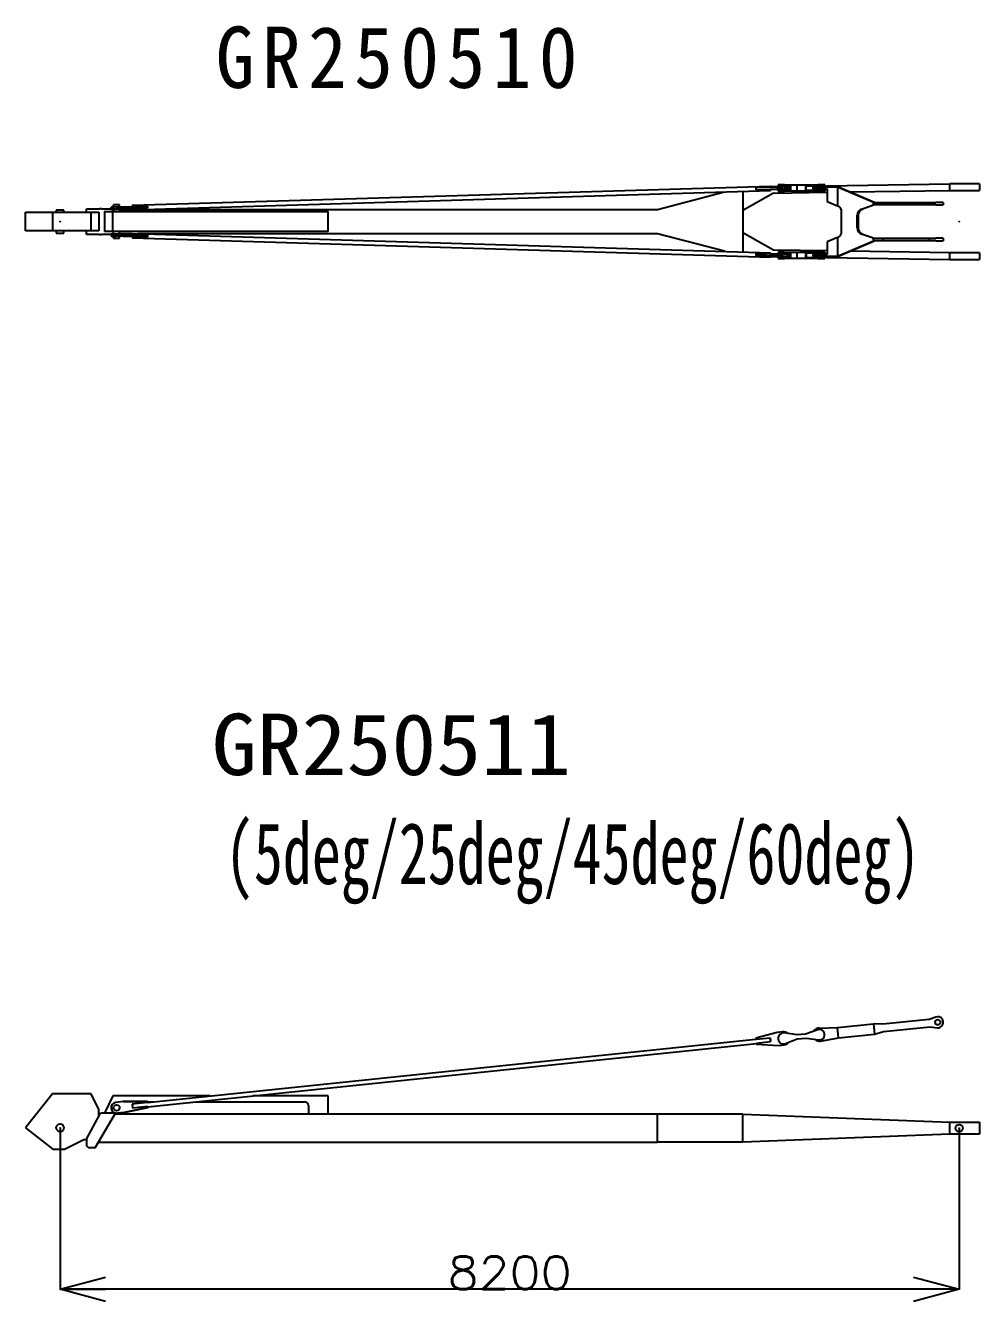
# Model space of a CAD drawing. Extents: x -120528 to -38681, y -40362 to 40632.
# Drawn here: x -119735 to -111035, y -83 to 11558 of the extents above; entities that cross this region are included whole.
import ezdxf

# ---------------------------------------------------------------- set-up
doc = ezdxf.new("R2010")
doc.units = 0
doc.header["$PDMODE"] = 35
doc.layers.get('0').update_dxf_attribs({"linetype": 'CONTINUOUS'})
doc.layers.get('DEFPOINTS').update_dxf_attribs({"linetype": 'CONTINUOUS'})
doc.styles.add('MX_DIMTXSTY_2', font='txt.shx', dxfattribs={"width": 1.1, "bigfont": 'extfont.shx'})
doc.styles.add('MX_NOTE_STANDARD', font='txt.shx', dxfattribs={"bigfont": 'extfont.shx'})
doc.dimstyles.new('MXDIMSTYLE', dxfattribs={"dimtxt": 2.8, "dimasz": 2.5, "dimexe": 1, "dimexo": 0.5, "dimgap": 0.5, "dimtad": 1, "dimdsep": 46, "dimtxsty": 'MX_NOTE_STANDARD', "dimblk1": 'OPEN30', "dimblk2": 'OPEN30', "dimsah": 1, "dimcen": 2.5, "dimadec": 0, "dimazin": 0, "dimtfac": 1, "dimtmove": 0, "dimatfit": 3, "dimldrblk": 'OPEN30', "dimfxl": 1, "dimtzin": 0, "dimarcsym": 0})

# ---------------------------------------------------------------- blocks, each defined once
blk = doc.blocks.new('_OPEN30')
at = {"color": 0, "linetype": 'ByBlock', "lineweight": -2}
for p, q in [((-1, 0.267949), (0, 0)), ((0, 0), (-1, -0.267949)), ((0, 0), (-1, 0))]:
    blk.add_line(p, q, dxfattribs=at)
blk = doc.blocks.new('*D7')
at = {"color": 7, "linetype": 'Continuous'}
for p, q in [((-119420.040281, 1500.525328), (-119420.040281, 26.880675)), ((-111220.040291, 1498.225279), (-111220.040291, 26.880675)), ((-111220.040291, 27.880675), (-119420.040281, 27.880675))]:
    blk.add_line(p, q, dxfattribs=at)
at = {"layer": 'DEFPOINTS', "color": 0, "linetype": 'Continuous'}
for p in [(-119420.040281, 1501.025328), (-111220.040291, 1498.725279), (-119420.040281, 27.880675)]:
    blk.add_point(p, dxfattribs=at)
at = {"color": 7, "linetype": 'Continuous', "xscale": 415.5, "yscale": 415.5, "zscale": 415.5, "rotation": 180}
blk.add_blockref('_OPEN30', (-119420.040281, 27.880675), dxfattribs=at)
at = {"color": 7, "linetype": 'Continuous', "xscale": 415.5, "yscale": 415.5, "zscale": 415.5}
blk.add_blockref('_OPEN30', (-111220.040291, 27.880675), dxfattribs=at)
at = {"color": 7, "linetype": 'Continuous', "insert": (-115320.040291, 178.380675), "char_height": 300, "attachment_point": 5, "style": 'MX_DIMTXSTY_2'}
blk.add_mtext('\\A1;8200', dxfattribs=at)

msp = doc.modelspace()

# ---------------------------------------------------------------- linework, layer by layer
at = {"color": 11, "linetype": 'Continuous'}
for p, q in [((-118760.95, 9917.44), (-112942.33, 10092.16)), ((-118759.74, 9877.16), (-112941.12, 10051.88)), ((-113972.04, 9878.6), (-113361.56, 10039.25)), ((-113193.04, 10044.31), (-113193.04, 9870.6)), ((-112914.04, 10028.6), (-113193.04, 9870.6)), ((-112878.63, 10083.6), (-113074.1, 10077.63)), ((-113074.1, 10077.63), (-113073.53, 10058.64)), ((-113073.53, 10058.64), (-112878.07, 10064.61)), ((-113073.53, 10058.64), (-113072.52, 10058.64)), ((-113072.52, 10058.64), (-112943.28, 10062.52)), ((-112939.6, 10062.52), (-112943.28, 10062.52)), ((-112940.86, 10087.61), (-112756.22, 10090.54)), ((-112865.63, 10064.61), (-112939.6, 10062.43)), ((-112914.04, 10028.6), (-112425.24, 10036.19)), ((-112878.63, 10083.6), (-112828.92, 10085.09)), ((-112878.07, 10064.61), (-112878.63, 10083.6)), ((-112828.36, 10066.1), (-112878.07, 10064.61)), ((-112872.42, 10104.1), (-112872.42, 10096.1)), ((-112814.55, 10104.1), (-112872.42, 10104.1)), ((-112872.42, 10096.1), (-112814.55, 10096.1)), ((-112872.42, 10055.1), (-112872.42, 10047.1)), ((-112814.55, 10055.1), (-112872.42, 10055.1)), ((-112872.42, 10047.1), (-112814.55, 10047.1)), ((-112865.63, 10064.61), (-112815.92, 10066.1)), ((-112814.55, 10104.1), (-112699.99, 10104.1)), ((-112756.22, 10096.1), (-112814.55, 10096.1)), ((-112814.55, 10055.1), (-112756.22, 10055.1)), ((-112699.99, 10047.1), (-112814.55, 10047.1)), ((-112762.73, 10086.88), (-112762.17, 10067.88)), ((-112756.22, 10055.1), (-112756.22, 10096.1)), ((-112699.99, 10104.1), (-112699.99, 10047.1)), ((-112699.99, 10104.1), (-112620.42, 10104.1)), ((-112620.42, 10047.1), (-112699.99, 10047.1)), ((-112620.42, 10104.1), (-112620.42, 10096.1)), ((-112620.42, 10104.1), (-112510.23, 10104.1)), ((-112510.23, 10096.1), (-112620.42, 10096.1)), ((-112620.42, 10096.1), (-112620.42, 10055.1)), ((-112620.42, 10055.1), (-112620.42, 10047.1)), ((-112620.42, 10055.1), (-112510.23, 10055.1)), ((-112510.23, 10047.1), (-112620.42, 10047.1)), ((-112616.63, 10092.76), (-111305.04, 10113.6)), ((-112616.63, 10055.1), (-112616.63, 10096.1)), ((-112554.2, 10083.6), (-112554.2, 10067.6)), ((-112495.81, 10083.6), (-112554.2, 10083.6)), ((-112554.2, 10067.6), (-112495.81, 10067.6)), ((-112446.95, 10104.1), (-112510.23, 10104.1)), ((-112510.23, 10096.1), (-112446.95, 10096.1)), ((-112446.95, 10055.1), (-112510.23, 10055.1)), ((-112510.23, 10047.1), (-112446.95, 10047.1)), ((-112328.99, 10083.6), (-112495.81, 10083.6)), ((-112495.81, 10067.6), (-112425.24, 10067.6)), ((-112446.7, 10104.1), (-112446.95, 10104.1)), ((-112446.95, 10096.1), (-112446.7, 10096.1)), ((-112446.7, 10055.1), (-112446.95, 10055.1)), ((-112446.95, 10047.1), (-112446.7, 10047.1)), ((-112446.7, 10104.1), (-112446.7, 10096.1)), ((-112446.7, 10055.1), (-112446.7, 10047.1)), ((-112425.24, 10067.6), (-112425.24, 9952.6)), ((-112328.99, 10083.6), (-112328.99, 9912.02)), ((-112001.76, 9942.6), (-112328.99, 10083.6)), ((-112319.25, 10083.6), (-112328.99, 10083.6)), ((-111992.02, 9942.6), (-112319.25, 10083.6)), ((-112216.75, 10039.43), (-111305.04, 10053.6)), ((-111035.04, 10113.6), (-111305.04, 10113.6)), ((-111305.04, 10053.6), (-111305.04, 10113.6)), ((-111305.04, 10053.6), (-111035.04, 10053.6)), ((-111035.04, 10113.6), (-111035.04, 10053.6)), ((-118954.2, 9881.99), (-118954.76, 9900.98)), ((-118932, 9901.79), (-118932, 9920.6)), ((-118877.15, 9920.6), (-118932, 9920.6)), ((-118909.96, 9902.47), (-118845.34, 9904.41)), ((-118877, 9920.6), (-118877.15, 9920.6)), ((-118877, 9903.46), (-118877, 9920.6)), ((-118845.34, 9904.41), (-118624.29, 9910.98)), ((-118845.34, 9904.41), (-118844.78, 9885.42)), ((-118623.73, 9891.99), (-118624.29, 9910.98)), ((-118624.29, 9910.98), (-118623.28, 9910.98)), ((-112425.24, 9952.6), (-112328.99, 9912.02)), ((-112328.99, 9912.02), (-112315.38, 9906.24)), ((-112110.7, 9882.88), (-112001.76, 9920.6)), ((-111992.02, 9920.6), (-112100.96, 9882.88)), ((-112001.76, 9942.6), (-111915.82, 9942.6)), ((-112001.76, 9920.6), (-112001.76, 9942.6)), ((-111915.82, 9920.6), (-112001.76, 9920.6)), ((-111915.82, 9942.6), (-111915.82, 9920.6)), ((-111915.82, 9942.6), (-111493.11, 9942.6)), ((-111493.11, 9920.6), (-111915.82, 9920.6)), ((-111493.11, 9942.6), (-111493.11, 9920.6)), ((-111493.11, 9942.6), (-111431.63, 9942.6)), ((-111431.63, 9920.6), (-111493.11, 9920.6)), ((-111365.31, 9942.6), (-111431.63, 9942.6)), ((-111431.63, 9920.6), (-111365.31, 9920.6)), ((-111365.04, 9942.6), (-111365.31, 9942.6)), ((-111365.31, 9920.6), (-111365.04, 9920.6)), ((-111365.04, 9942.6), (-111365.04, 9920.6)), ((-119735.04, 9683.6), (-119735.04, 9853.6)), ((-119735.04, 9853.6), (-119490.04, 9853.6)), ((-119490.04, 9853.6), (-119490.04, 9683.6)), ((-119490.04, 9853.6), (-119135.04, 9853.6)), ((-119455.04, 9873.6), (-119455.04, 9853.6)), ((-119385.04, 9873.6), (-119455.04, 9873.6)), ((-119385.04, 9853.6), (-119385.04, 9873.6)), ((-119180.04, 9853.6), (-119180.04, 9884.6)), ((-119180.04, 9884.6), (-119060.66, 9884.6)), ((-119135.04, 9683.6), (-119135.04, 9853.6)), ((-119135.04, 9853.6), (-119065.04, 9853.6)), ((-119065.04, 9853.6), (-119065.04, 9683.6)), ((-119043.14, 9884.6), (-119060.66, 9884.6)), ((-119043.14, 9884.6), (-118954.27, 9884.6)), ((-119016.24, 9859.6), (-119016.24, 9677.6)), ((-119016.24, 9859.6), (-118939.93, 9859.6)), ((-118939.93, 9677.6), (-118939.93, 9859.6)), ((-118939.93, 9859.6), (-116975.04, 9859.6)), ((-118932, 9859.6), (-118932, 9882.65)), ((-118844.78, 9885.42), (-118909.4, 9883.48)), ((-118877, 9884.14), (-118834.42, 9885.42)), ((-118877, 9859.6), (-118877, 9884.29)), ((-118877, 9878.6), (-118760.56, 9878.6)), ((-118623.73, 9891.99), (-118844.78, 9885.42)), ((-118834.42, 9885.42), (-118761.89, 9887.62)), ((-118622.72, 9891.99), (-118761.9, 9887.81)), ((-118711.88, 9878.6), (-113972.04, 9878.6)), ((-118622.72, 9891.99), (-118623.73, 9891.99)), ((-116975.04, 9677.6), (-116975.04, 9859.6)), ((-113193.04, 9870.6), (-113193.04, 9666.6)), ((-112297.16, 9878.61), (-112297.16, 9658.59)), ((-112150.95, 9711.04), (-112150.95, 9826.15)), ((-112141.21, 9826.15), (-112141.21, 9711.04)), ((-119490.04, 9683.6), (-119735.04, 9683.6)), ((-119135.04, 9683.6), (-119490.04, 9683.6)), ((-119455.04, 9683.6), (-119455.04, 9663.6)), ((-119455.04, 9663.6), (-119385.04, 9663.6)), ((-119385.04, 9663.6), (-119385.04, 9683.6)), ((-119180.04, 9652.6), (-119180.04, 9683.6)), ((-119065.04, 9683.6), (-119135.04, 9683.6)), ((-118939.93, 9677.6), (-119016.24, 9677.6)), ((-116975.04, 9677.6), (-118939.93, 9677.6)), ((-118932, 9654.54), (-118932, 9677.6)), ((-118877, 9652.91), (-118877, 9677.6)), ((-112914.04, 9508.6), (-113193.04, 9666.6)), ((-113193.04, 9666.6), (-113193.04, 9492.89)), ((-119060.66, 9652.6), (-119180.04, 9652.6)), ((-119060.66, 9652.6), (-119043.14, 9652.6)), ((-118954.27, 9652.6), (-119043.14, 9652.6)), ((-118954.2, 9655.2), (-118954.76, 9636.21)), ((-118932, 9616.6), (-118932, 9635.41)), ((-118932, 9616.6), (-118877.15, 9616.6)), ((-118845.34, 9632.79), (-118909.96, 9634.73)), ((-118909.4, 9653.72), (-118844.78, 9651.78)), ((-118877.15, 9616.6), (-118877, 9616.6)), ((-118760.56, 9658.6), (-118877, 9658.6)), ((-118834.42, 9651.78), (-118877, 9653.06)), ((-118877, 9616.6), (-118877, 9633.74)), ((-118845.34, 9632.79), (-118844.78, 9651.78)), ((-118624.29, 9626.22), (-118845.34, 9632.79)), ((-118844.78, 9651.78), (-118623.73, 9645.21)), ((-118761.89, 9649.58), (-118834.42, 9651.78)), ((-118622.72, 9645.21), (-118761.9, 9649.39)), ((-118760.95, 9619.75), (-112942.33, 9445.04)), ((-118759.74, 9660.04), (-112941.12, 9485.32)), ((-113972.04, 9658.6), (-118711.88, 9658.6)), ((-118623.73, 9645.21), (-118624.29, 9626.22)), ((-118623.28, 9626.22), (-118624.29, 9626.22)), ((-118623.73, 9645.21), (-118622.72, 9645.21)), ((-113361.56, 9497.95), (-113972.04, 9658.6)), ((-112328.99, 9625.18), (-112425.24, 9584.6)), ((-112425.24, 9584.6), (-112425.24, 9469.6)), ((-112315.38, 9630.96), (-112328.99, 9625.18)), ((-112328.99, 9625.18), (-112328.99, 9453.6)), ((-112328.99, 9453.6), (-112001.76, 9594.6)), ((-112319.25, 9453.6), (-111992.02, 9594.6)), ((-112001.76, 9616.6), (-112110.7, 9654.31)), ((-112100.96, 9654.31), (-111992.02, 9616.6)), ((-112001.76, 9616.6), (-111915.82, 9616.6)), ((-112001.76, 9594.6), (-112001.76, 9616.6)), ((-111915.82, 9594.6), (-112001.76, 9594.6)), ((-111915.82, 9616.6), (-111915.82, 9594.6)), ((-111915.82, 9616.6), (-111493.11, 9616.6)), ((-111493.11, 9594.6), (-111915.82, 9594.6)), ((-111493.11, 9616.6), (-111493.11, 9594.6)), ((-111493.11, 9616.6), (-111431.63, 9616.6)), ((-111431.63, 9594.6), (-111493.11, 9594.6)), ((-111365.31, 9616.6), (-111431.63, 9616.6)), ((-111431.63, 9594.6), (-111365.31, 9594.6)), ((-111365.04, 9616.6), (-111365.31, 9616.6)), ((-111365.31, 9594.6), (-111365.04, 9594.6)), ((-111365.04, 9616.6), (-111365.04, 9594.6)), ((-113073.53, 9478.56), (-113074.1, 9459.57)), ((-112878.63, 9453.6), (-113074.1, 9459.57)), ((-112878.07, 9472.59), (-113073.53, 9478.56)), ((-113072.52, 9478.56), (-113073.53, 9478.56)), ((-113072.52, 9478.56), (-112943.28, 9474.68)), ((-112939.6, 9474.68), (-112943.28, 9474.68)), ((-112940.86, 9449.59), (-112756.22, 9446.66)), ((-112939.6, 9474.77), (-112865.63, 9472.59)), ((-112425.24, 9501), (-112914.04, 9508.6)), ((-112878.63, 9453.6), (-112878.07, 9472.59)), ((-112828.92, 9452.1), (-112878.63, 9453.6)), ((-112878.07, 9472.59), (-112828.36, 9471.09)), ((-112872.42, 9490.1), (-112872.42, 9482.1)), ((-112814.55, 9490.1), (-112872.42, 9490.1)), ((-112872.42, 9482.1), (-112814.55, 9482.1)), ((-112872.42, 9441.1), (-112872.42, 9433.1)), ((-112814.55, 9441.1), (-112872.42, 9441.1)), ((-112872.42, 9433.1), (-112814.55, 9433.1)), ((-112865.63, 9472.59), (-112815.92, 9471.09)), ((-112814.55, 9490.1), (-112699.99, 9490.1)), ((-112756.22, 9482.1), (-112814.55, 9482.1)), ((-112814.55, 9441.1), (-112756.22, 9441.1)), ((-112699.99, 9433.1), (-112814.55, 9433.1)), ((-112762.73, 9450.32), (-112762.17, 9469.31)), ((-112756.22, 9441.1), (-112756.22, 9482.1)), ((-112699.99, 9490.1), (-112699.99, 9433.1)), ((-112699.99, 9490.1), (-112620.42, 9490.1)), ((-112620.42, 9433.1), (-112699.99, 9433.1)), ((-112620.42, 9490.1), (-112620.42, 9482.1)), ((-112620.42, 9490.1), (-112510.23, 9490.1)), ((-112620.42, 9482.1), (-112620.42, 9441.1)), ((-112510.23, 9482.1), (-112620.42, 9482.1)), ((-112620.42, 9441.1), (-112620.42, 9433.1)), ((-112620.42, 9441.1), (-112510.23, 9441.1)), ((-112510.23, 9433.1), (-112620.42, 9433.1)), ((-112616.63, 9482.1), (-112616.63, 9441.1)), ((-112616.63, 9444.44), (-111305.04, 9423.6)), ((-112554.2, 9469.6), (-112554.2, 9453.6)), ((-112495.81, 9469.6), (-112554.2, 9469.6)), ((-112554.2, 9453.6), (-112495.81, 9453.6)), ((-112446.95, 9490.1), (-112510.23, 9490.1)), ((-112510.23, 9482.1), (-112446.95, 9482.1)), ((-112446.95, 9441.1), (-112510.23, 9441.1)), ((-112510.23, 9433.1), (-112446.95, 9433.1)), ((-112425.24, 9469.6), (-112495.81, 9469.6)), ((-112495.81, 9453.6), (-112328.99, 9453.6)), ((-112446.7, 9490.1), (-112446.95, 9490.1)), ((-112446.95, 9482.1), (-112446.7, 9482.1)), ((-112446.7, 9441.1), (-112446.95, 9441.1)), ((-112446.95, 9433.1), (-112446.7, 9433.1)), ((-112446.7, 9490.1), (-112446.7, 9482.1)), ((-112446.7, 9441.1), (-112446.7, 9433.1)), ((-112319.25, 9453.6), (-112328.99, 9453.6)), ((-111305.04, 9483.6), (-112216.75, 9497.76)), ((-111035.04, 9483.6), (-111305.04, 9483.6)), ((-111305.04, 9423.6), (-111305.04, 9483.6)), ((-111035.04, 9483.6), (-111035.04, 9423.6)), ((-111305.04, 9423.6), (-111035.04, 9423.6)), ((-112328.99, 2415.76), (-112001.76, 2449.85)), ((-111915.82, 2445.23), (-112001.76, 2449.85)), ((-112001.76, 2449.85), (-111992.02, 2356.36)), ((-111493.11, 2489.27), (-111915.82, 2445.23)), ((-111431.63, 2510.89), (-111493.11, 2489.27)), ((-112878.63, 2371.56), (-113074.1, 2318.52)), ((-112828.92, 2376.74), (-112878.63, 2371.56)), ((-112828.36, 2376.8), (-112828.92, 2376.74)), ((-112699.99, 2348.2), (-112814.55, 2366.47)), ((-112620.42, 2356.49), (-112699.99, 2348.2)), ((-112510.23, 2396), (-112620.42, 2356.49)), ((-112495.81, 2411.27), (-112328.99, 2415.76)), ((-112319.25, 2322.26), (-112328.99, 2415.76)), ((-112319.25, 2322.26), (-111992.02, 2356.36)), ((-111992.02, 2356.36), (-111908.88, 2378.59)), ((-111908.88, 2378.59), (-111486.16, 2422.63)), ((-111486.16, 2422.63), (-111421.55, 2414.15)), ((-118623.25, 1732.98), (-113073.33, 2311.21)), ((-118619.07, 1692.9), (-113069.16, 2271.13)), ((-113074.1, 2318.52), (-113073.09, 2308.84)), ((-113074.1, 2318.52), (-113074.09, 2318.52)), ((-113073.09, 2308.84), (-112943.85, 2322.31)), ((-113069.41, 2273.5), (-112940.16, 2286.96)), ((-113069.41, 2273.5), (-113068.4, 2263.82)), ((-113068.4, 2263.82), (-112866.19, 2252.21)), ((-112940.16, 2286.96), (-112943.85, 2322.31)), ((-112866.19, 2252.21), (-112816.49, 2257.39)), ((-112815.92, 2257.45), (-112816.49, 2257.39)), ((-112804.54, 2270.4), (-112696.2, 2311.9)), ((-112696.2, 2311.9), (-112616.63, 2320.19)), ((-112616.63, 2320.19), (-112500.67, 2304.23)), ((-112483.41, 2292.27), (-112319.25, 2322.26)), ((-119490.04, 1811.43), (-119735.04, 1501.43)), ((-119135.04, 1811.43), (-119490.04, 1811.43)), ((-119065.04, 1668.43), (-119135.04, 1811.43)), ((-118939.93, 1792.73), (-119016.24, 1634.23)), ((-118049.82, 1792.73), (-118939.93, 1792.73)), ((-116975.04, 1792.73), (-117660.92, 1792.73)), ((-116975.04, 1626.73), (-116975.04, 1792.73)), ((-119097.14, 1324.16), (-118915.04, 1634.23)), ((-119065.04, 1615.83), (-119065.04, 1668.43)), ((-118915.04, 1634.23), (-119043.14, 1634.23)), ((-118845.34, 1739.85), (-118909.96, 1733.12)), ((-118834.98, 1640.39), (-118899.6, 1633.66)), ((-118865.04, 1626.73), (-118865.04, 1637.26)), ((-118624.29, 1740.26), (-118845.34, 1739.85)), ((-118845.34, 1739.85), (-118844.78, 1739.91)), ((-118844.78, 1739.91), (-118623.73, 1740.32)), ((-118834.98, 1640.39), (-118618.59, 1685.56)), ((-118834.42, 1640.45), (-118834.98, 1640.39)), ((-118618.03, 1685.62), (-118834.42, 1640.45)), ((-118623.28, 1730.59), (-118762.47, 1716.08)), ((-118619.6, 1695.24), (-118758.79, 1680.74)), ((-118623.73, 1740.32), (-118624.29, 1740.26)), ((-118623.28, 1730.59), (-118624.29, 1740.26)), ((-118622.97, 1733.01), (-118623.73, 1740.32)), ((-118623.56, 1738.73), (-118568.12, 1738.73)), ((-118618.59, 1685.56), (-118619.6, 1695.24)), ((-118618.79, 1692.93), (-118618.03, 1685.62)), ((-118618.59, 1685.56), (-118618.03, 1685.62)), ((-118179.22, 1738.73), (-117190.03, 1738.73)), ((-117155.04, 1703.74), (-117155.04, 1626.73)), ((-119060.66, 1623.89), (-119180.04, 1404.23)), ((-113972.04, 1626.73), (-118919.45, 1626.73)), ((-113972.04, 1371.23), (-113972.04, 1626.73)), ((-113193.04, 1626.73), (-113972.04, 1626.73)), ((-113193.04, 1626.73), (-111305.04, 1553.73)), ((-113193.04, 1371.23), (-113193.04, 1626.73)), ((-111305.04, 1553.73), (-111035.04, 1553.73)), ((-111305.04, 1443.73), (-111305.04, 1553.73)), ((-111035.04, 1553.73), (-111035.04, 1443.73)), ((-119735.04, 1501.43), (-119485.04, 1306.43)), ((-119180.04, 1404.23), (-119180.04, 1349.21)), ((-111305.04, 1443.73), (-113193.04, 1371.23)), ((-111035.04, 1443.73), (-111305.04, 1443.73)), ((-119485.04, 1306.43), (-119380.04, 1306.43)), ((-119380.04, 1306.43), (-119210.04, 1390.93)), ((-119180.04, 1390.93), (-119210.04, 1390.93)), ((-119105.76, 1319.23), (-119150.05, 1319.23)), ((-119069.5, 1371.23), (-113972.04, 1371.23)), ((-113193.04, 1371.23), (-113972.04, 1371.23))]:
    msp.add_line(p, q, dxfattribs=at)
for centre, radius in [((-111415.04, 2463.73), 24), ((-118904.5, 1683.42), 27.5), ((-119420.04, 1501.03), 35), ((-111220.04, 1498.73), 32.5)]:
    msp.add_circle(centre, radius, dxfattribs=at)
for centre, radius, start, end in [((-118877.1, 9883.2), 1.09, 84.836368, 92.6042), ((-118877.1, 9654), 1.09, 267.393493, 275.167314), ((-111415.04, 2463.73), 50, 262.520852, 109.375195), ((-112822.42, 2317.09), 50, 80.938406, 290.957641), ((-112494.2, 2351.29), 60, 91.541307, 147.386977), ((-112494.2, 2351.29), 47.5, 262.167547, 109.7285), ((-112494.2, 2351.29), 60, 224.509111, 280.35474), ((-119043.15, 1614.23), 20, 89.975772, 151.091623), ((-117190.04, 1703.73), 35, 0.024228, 89.975772), ((-119150.04, 1349.23), 30, 180.024228, 269.975772), ((-119105.77, 1329.23), 10, 270.024228, 329.575407)]:
    msp.add_arc(centre, radius, start, end, dxfattribs=at)
for centre, major_axis, ratio, start_param, end_param in [((-112941.72, 10072.02), (0.6, -20.14), 0.10358, 3.14160147, 4.21281786), ((-112941.72, 10072.02), (0.6, -20.14), 0.10358, 5.20022897, 6.28007515), ((-112941.72, 10072.02), (0.6, -20.14), 0.10358, 3.1384825, 3.14160147), ((-112941.72, 10072.02), (-0.6, 20.14), 0.10358, 5.21206717, 6.28007515), ((-112941.72, 10072.02), (-0.6, 20.14), 0.10358, 3.14160147, 4.21832868), ((-112941.72, 10072.02), (-0.6, 20.14), 0.10358, 3.1384825, 3.14160147), ((-112822.7, 10085.09), (59.97, 1.78), 0.003093, 6.28314603, 7.95774829), ((-112822.14, 10066.1), (-59.97, -1.78), 0.003093, 3.24535931, 4.81615564), ((-112822.14, 10066.1), (-59.97, -1.78), 0.003093, 1.67456299, 3.14155338), ((-112822.14, 10066.1), (-59.97, -1.78), 0.003093, 3.14155338, 3.24535931), ((-118904.78, 9902.47), (49.98, 1.48), 0.003093, 1.67456299, 3.14155338), ((-118760.34, 9897.3), (-0.6, 20.14), 0.10358, 0, 1.07255982), ((-118621.16, 9901.48), (0.6, -20.14), 0.10358, 4.21832868, 5.20022897), ((-112327, 9878.61), (0, -30), 0.994616, 1.57079633, 2.74168832), ((-118904.22, 9883.48), (-49.98, -1.48), 0.003093, 4.81615564, 6.28314603), ((-118904.22, 9883.48), (-49.98, -1.48), 0.003093, 6.28314603, 7.26446087), ((-118760.34, 9897.3), (-0.6, 20.14), 0.10358, 2.05863632, 3.1384825), ((-118760.34, 9897.3), (0.6, -20.14), 0.10358, 6.28007515, 6.28318531), ((-112091.28, 9826.15), (0, -60), 0.994616, 3.47320521, 4.71238898), ((-112081.53, 9826.15), (0, 60), 0.994616, 0.33161256, 1.57079633), ((-112091.28, 9711.04), (0, -60), 0.994616, 4.71238898, 5.95157275), ((-112081.53, 9711.04), (0, 60), 0.994616, 1.57079633, 2.8099801), ((-118904.78, 9634.73), (-49.98, 1.48), 0.003093, 0, 1.46702967), ((-118904.22, 9653.72), (49.98, -1.48), 0.003093, 2.16031709, 3.14163193), ((-118904.22, 9653.72), (49.98, -1.48), 0.003093, 3.14163193, 4.60862232), ((-118760.34, 9639.89), (-0.6, -20.14), 0.10358, 5.21062549, 6.28317649), ((-118760.34, 9639.89), (-0.6, -20.14), 0.10358, 3.14158383, 4.22454891), ((-118621.16, 9635.72), (-0.6, -20.14), 0.10358, 4.22454899, 5.20644928), ((-112327, 9658.59), (0, -30), 0.994616, 0.39990433, 1.57079633), ((-112941.72, 9465.18), (-0.6, -20.14), 0.10358, 5.2119601, 6.28317649), ((-112941.72, 9465.18), (-0.6, -20.14), 0.10358, 3.14158383, 4.22454899), ((-112941.72, 9465.18), (-0.6, -20.14), 0.10358, 6.28317649, 6.28629546), ((-112941.72, 9465.18), (-0.6, -20.14), 0.10358, 0.00311015, 1.07111814), ((-112941.72, 9465.18), (-0.6, -20.14), 0.10358, 2.06485663, 3.14158383), ((-112822.7, 9452.1), (-59.97, 1.78), 0.003093, 1.46702967, 3.037826), ((-112822.14, 9471.09), (59.97, -1.78), 0.003093, 4.60862232, 6.28318531), ((-112822.14, 9471.09), (59.97, -1.78), 0.003093, 0, 1.46702967), ((-112822.7, 9452.1), (-59.97, 1.78), 0.003093, 3.037826, 3.14163193), ((-112822.7, 2317.06), (-6.22, 59.68), 0.999554, 5.43790749, 6.28318531), ((-112822.14, 2317.12), (6.22, -59.68), 0.999554, 2.29188499, 3.14159265), ((-112822.14, 2317.12), (6.22, -59.68), 0.999554, 2.2918854, 3.14159265), ((-112941.72, 2304.66), (2.09, -20.04), 0.029852, 3.6325428, 5.79223516), ((-112822.7, 2317.06), (-6.22, 59.68), 0.999554, 3.14159265, 3.98686979), ((-112822.14, 2317.12), (6.22, -59.68), 0.999554, 0, 0.84970627), ((-118904.78, 1683.39), (-5.18, 49.73), 0.999554, 0, 3.14159265), ((-118760.34, 1698.44), (2.09, -20.04), 0.029852, 3.63254287, 5.79223509), ((-118621.16, 1712.94), (2.09, -20.04), 0.029852, 3.14159265, 3.6325428), ((-118621.16, 1712.94), (2.09, -20.04), 0.029852, 5.79223516, 6.28318531)]:
    msp.add_ellipse(centre, major_axis=major_axis, ratio=ratio, start_param=start_param, end_param=end_param, dxfattribs=at)
for points, knots in [([(-118932, 9882.65), (-118931.99, 9882.65), (-118931.97, 9882.66), (-118931.9, 9882.66), (-118931.8, 9882.67), (-118931.66, 9882.68), (-118931.48, 9882.68), (-118931.26, 9882.69), (-118931, 9882.71), (-118930.7, 9882.72), (-118930.36, 9882.73), (-118929.99, 9882.74), (-118929.59, 9882.76), (-118929.15, 9882.77), (-118928.68, 9882.79), (-118928.18, 9882.81), (-118927.65, 9882.83), (-118927.09, 9882.85), (-118926.51, 9882.87), (-118925.9, 9882.89), (-118925.26, 9882.91), (-118924.6, 9882.93), (-118923.92, 9882.95), (-118923.21, 9882.98), (-118922.49, 9883), (-118921.75, 9883.02), (-118920.99, 9883.05), (-118920.21, 9883.07), (-118919.42, 9883.1), (-118918.61, 9883.12), (-118917.79, 9883.15), (-118916.95, 9883.18), (-118916.11, 9883.2), (-118915.25, 9883.23), (-118914.38, 9883.26), (-118913.51, 9883.28), (-118912.62, 9883.31), (-118911.73, 9883.34), (-118910.84, 9883.36), (-118909.94, 9883.39), (-118909.03, 9883.42), (-118908.12, 9883.45), (-118907.2, 9883.47), (-118906.29, 9883.5), (-118905.37, 9883.53), (-118904.45, 9883.56), (-118903.53, 9883.58), (-118902.61, 9883.61), (-118901.69, 9883.64), (-118900.77, 9883.66), (-118899.85, 9883.69), (-118898.94, 9883.72), (-118898.04, 9883.74), (-118897.14, 9883.77), (-118896.24, 9883.8), (-118895.36, 9883.82), (-118894.48, 9883.85), (-118893.61, 9883.87), (-118892.76, 9883.9), (-118891.91, 9883.92), (-118891.07, 9883.94), (-118890.25, 9883.97), (-118889.44, 9883.99), (-118888.65, 9884.01), (-118887.87, 9884.03), (-118887.1, 9884.05), (-118886.36, 9884.07), (-118885.63, 9884.09), (-118884.93, 9884.11), (-118884.25, 9884.13), (-118883.59, 9884.15), (-118882.95, 9884.16), (-118882.34, 9884.18), (-118881.76, 9884.19), (-118881.2, 9884.21), (-118880.68, 9884.22), (-118880.18, 9884.23), (-118879.72, 9884.24), (-118879.29, 9884.25), (-118878.89, 9884.26), (-118878.53, 9884.27), (-118878.21, 9884.28), (-118877.92, 9884.28), (-118877.67, 9884.29), (-118877.46, 9884.29), (-118877.29, 9884.29), (-118877.19, 9884.29), (-118877.15, 9884.29)], [0, 0, 0, 0, 0.02088775, 0.08265797, 0.18519782, 0.32813099, 0.51093364, 0.73295535, 0.99343261, 1.29150088, 1.6262061, 1.9965162, 2.40133236, 2.8395004, 3.30982204, 3.81106618, 4.34198023, 4.90130135, 5.48776774, 6.10012991, 6.73716569, 7.39771713, 8.08065769, 8.78486613, 9.50922794, 10.25263706, 11.01399759, 11.79222554, 12.58625051, 13.39501749, 14.21748853, 15.05264447, 15.89948667, 16.75703878, 17.62434838, 18.50048878, 19.38456072, 20.27569408, 21.17304963, 22.07582074, 22.98323511, 23.89455651, 24.80908702, 25.72623189, 26.64548329, 27.56622585, 28.48773222, 29.40918152, 30.32967776, 31.24826828, 32.16396218, 33.07574877, 33.982616, 34.88356891, 35.77764803, 36.66394787, 37.5416353, 38.40996806, 39.26829395, 40.11589694, 40.95194709, 41.77553446, 42.58567644, 43.38132508, 44.16137432, 44.92466726, 45.67000342, 46.39614599, 47.10182909, 47.78576505, 48.44665165, 49.08317941, 49.69403879, 50.27792754, 50.83355787, 51.3596638, 51.85500834, 52.31839082, 52.74865413, 53.14469201, 53.50545629, 53.82995029, 54.11719844, 54.36630143, 54.57645985, 54.74698389, 54.87730375, 54.87730375, 54.87730375, 54.87730375]), ([(-118877.15, 9652.91), (-118877.19, 9652.91), (-118877.29, 9652.91), (-118877.46, 9652.91), (-118877.67, 9652.91), (-118877.92, 9652.92), (-118878.21, 9652.92), (-118878.53, 9652.93), (-118878.89, 9652.94), (-118879.29, 9652.94), (-118879.72, 9652.95), (-118880.18, 9652.96), (-118880.67, 9652.98), (-118881.19, 9652.99), (-118881.75, 9653), (-118882.33, 9653.02), (-118882.93, 9653.03), (-118883.56, 9653.05), (-118884.22, 9653.07), (-118884.89, 9653.08), (-118885.59, 9653.1), (-118886.31, 9653.12), (-118887.05, 9653.14), (-118887.8, 9653.16), (-118888.58, 9653.18), (-118889.37, 9653.21), (-118890.17, 9653.23), (-118890.99, 9653.25), (-118891.82, 9653.27), (-118892.66, 9653.3), (-118893.52, 9653.32), (-118894.38, 9653.35), (-118895.26, 9653.37), (-118896.14, 9653.4), (-118897.03, 9653.42), (-118897.92, 9653.45), (-118898.82, 9653.48), (-118899.73, 9653.5), (-118900.64, 9653.53), (-118901.55, 9653.55), (-118902.47, 9653.58), (-118903.39, 9653.61), (-118904.31, 9653.64), (-118905.22, 9653.66), (-118906.14, 9653.69), (-118907.06, 9653.72), (-118907.97, 9653.75), (-118908.89, 9653.77), (-118909.79, 9653.8), (-118910.7, 9653.83), (-118911.6, 9653.86), (-118912.49, 9653.88), (-118913.38, 9653.91), (-118914.26, 9653.94), (-118915.13, 9653.96), (-118915.99, 9653.99), (-118916.85, 9654.02), (-118917.69, 9654.04), (-118918.51, 9654.07), (-118919.33, 9654.1), (-118920.12, 9654.12), (-118920.91, 9654.15), (-118921.67, 9654.17), (-118922.42, 9654.19), (-118923.15, 9654.22), (-118923.86, 9654.24), (-118924.55, 9654.26), (-118925.21, 9654.29), (-118925.85, 9654.31), (-118926.47, 9654.33), (-118927.06, 9654.35), (-118927.63, 9654.37), (-118928.16, 9654.39), (-118928.67, 9654.4), (-118929.14, 9654.42), (-118929.58, 9654.44), (-118929.99, 9654.45), (-118930.36, 9654.47), (-118930.69, 9654.48), (-118930.99, 9654.49), (-118931.25, 9654.5), (-118931.48, 9654.51), (-118931.66, 9654.52), (-118931.8, 9654.53), (-118931.9, 9654.53), (-118931.97, 9654.54), (-118931.99, 9654.54), (-118932, 9654.54)], [0, 0, 0, 0, 0.1303356, 0.30088332, 0.51106339, 0.76016797, 1.04737419, 1.37175662, 1.73229955, 2.12790909, 2.55742532, 3.01963434, 3.51328039, 4.03707789, 4.58972352, 5.16990827, 5.77632951, 6.40770308, 7.06277529, 7.74033502, 8.43922728, 9.1583657, 9.89669292, 10.653161, 11.42673182, 12.21637778, 13.02108236, 13.83984081, 14.67166077, 15.5155629, 16.37058153, 17.23576528, 18.11017767, 18.99289785, 19.8830211, 20.7796596, 21.68194296, 22.58901891, 23.50005392, 24.41423385, 25.33076457, 26.24887259, 27.1678057, 28.08683364, 29.00524867, 29.92236626, 30.83752983, 31.75012737, 32.65950461, 33.56492576, 34.46558232, 35.36060218, 36.24905894, 37.12998104, 38.00236104, 38.86516477, 39.71734062, 40.5578287, 41.38557007, 42.19951596, 42.99863699, 43.78193238, 44.54843891, 45.2971962, 46.02714838, 46.73716686, 47.42606677, 48.09261702, 48.73555052, 49.35357432, 49.94537978, 50.5096527, 51.04508353, 51.55037749, 52.02426477, 52.46551066, 52.87292573, 53.24537604, 53.58179327, 53.88118495, 54.14264471, 54.36536254, 54.5486342, 54.69185932, 54.79455863, 54.85639954, 54.87730556, 54.87730556, 54.87730556, 54.87730556])]:
    msp.add_open_spline(points, degree=3, knots=knots, dxfattribs=at)
at = {"color": 20, "linetype": 'Continuous'}
for p in [(-119420.04, 9768.6), (-111220.04, 9768.6), (-119420.04, 1501.03), (-111220.04, 1498.73)]:
    msp.add_point(p, dxfattribs=at)

# ---------------------------------------------------------------- texts
at = {"color": 7, "linetype": 'Continuous', "char_height": 560, "attachment_point": 1, "line_spacing_factor": 0.794286}
for s, insert in [('\\T1.190082;\\W0.928507;\\A1;GR250510', (-118000.98, 11548.6)), ('\\W1.075191;\\A1;GR250511', (-118036.71, 5279.35))]:
    msp.add_mtext(s, dxfattribs=dict(at, insert=insert))
at = {"color": 7, "linetype": 'Continuous', "insert": (-117916.92, 4285.04), "char_height": 560, "attachment_point": 1}
msp.add_mtext('\\W0.693731;\\A1;(5deg/25deg/45deg/60deg)', dxfattribs=at)

# ---------------------------------------------------------------- dimensions: what is measured, and where the dimension line sits
at = {"color": 7, "linetype": 'Continuous'}
dim = msp.add_linear_dim(base=(-119420.04, 27.88), p1=(-111220.04, 1498.73), p2=(-119420.04, 1501.03), text='\\A1;<>', dimstyle='MXDIMSTYLE', override={"dimtxt": 300, "dimasz": 415.5, "dimdec": 1, "dimtxsty": 'MX_DIMTXSTY_2', "dimtzin": 8}, dxfattribs=at)
dim.commit()
dim.dimension.update_dxf_attribs({"geometry": '*D7', "text_midpoint": (-115320.04, 27.88), "dimtype": 128})

doc.saveas('drawing.dxf')
